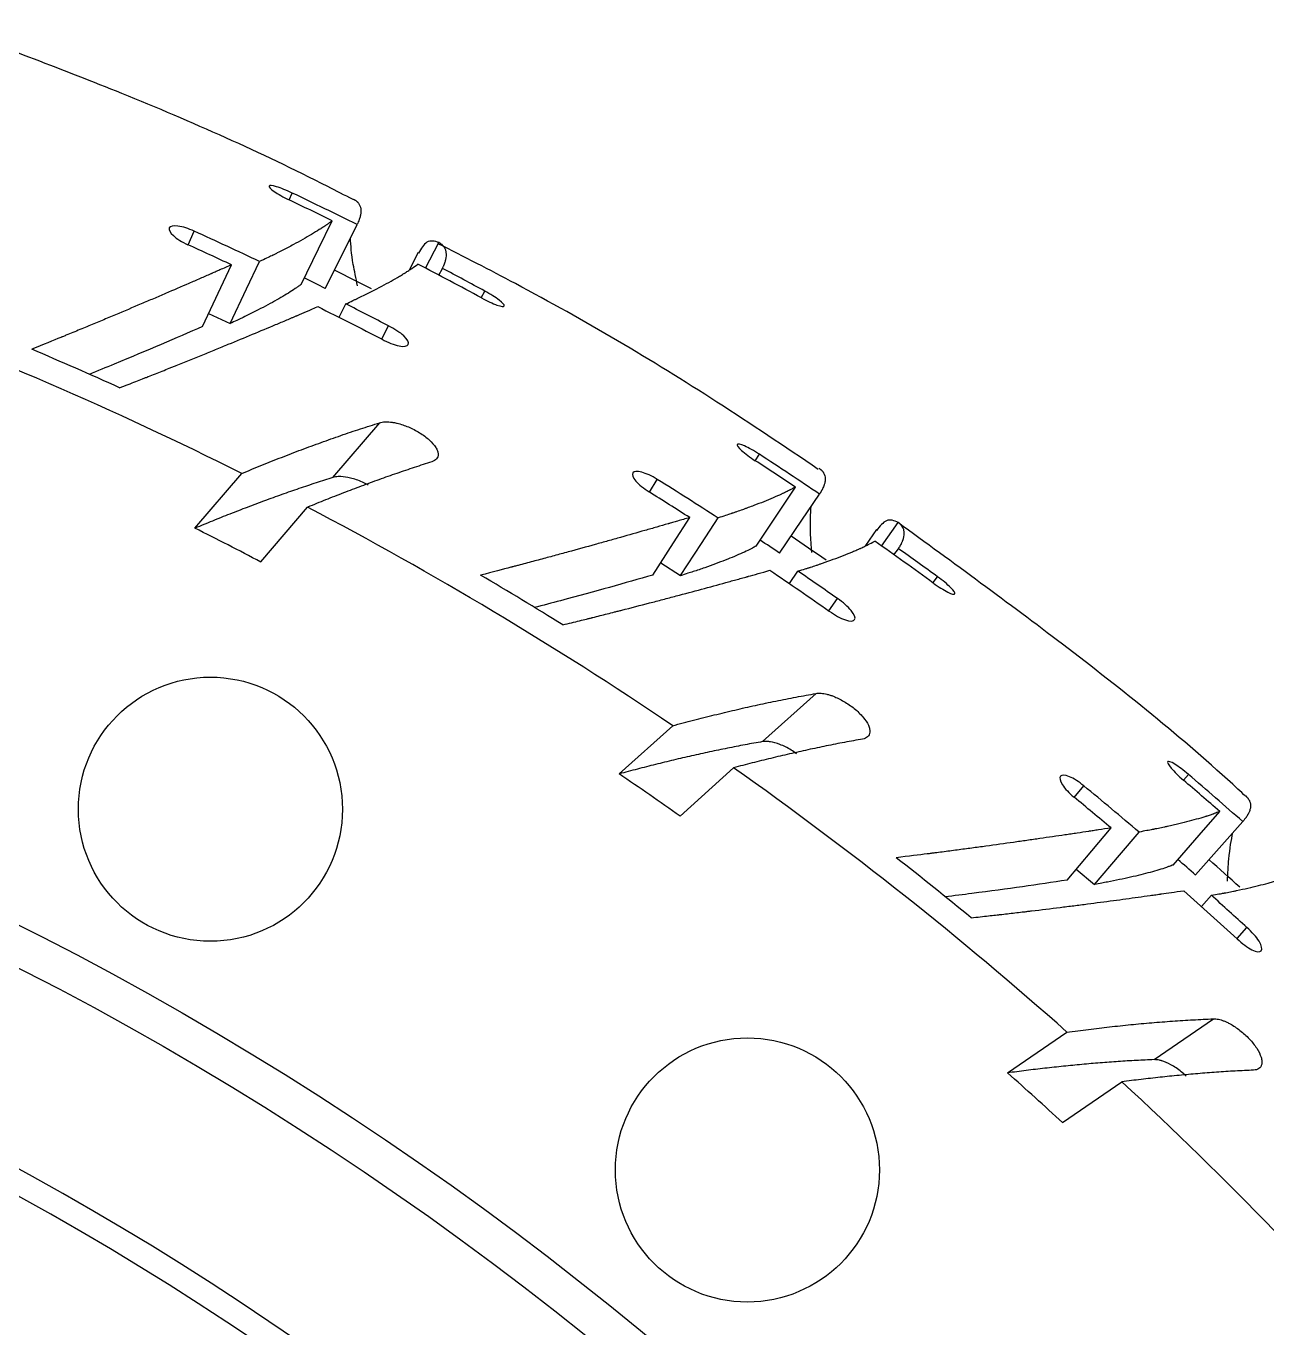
# Model space of a CAD drawing. Header units: millimetres. Extents: x 0 to 594, y 0 to 420.
# Drawn here: x 475.09 to 500.94, y 263.3 to 290.41 of the extents above; entities that cross this region are included whole.
import ezdxf

# ---------------------------------------------------------------- set-up
doc = ezdxf.new("R2010")
doc.units = ezdxf.units.MM

msp = doc.modelspace()

# ---------------------------------------------------------------- linework, layer by layer
at = {"color": 8, "linetype": 'Continuous', "lineweight": 25}
for p, q in [((480.569, 286.787), (480.637, 286.93)), ((478.467, 285.852), (478.596, 286.135)), ((483.411, 285.366), (483.69, 285.899)), ((484.571, 284.75), (484.647, 284.888)), ((490.279, 281.357), (490.365, 281.49)), ((488.073, 280.704), (488.238, 280.968)), ((492.911, 279.577), (493.257, 280.069)), ((493.983, 278.818), (494.074, 278.942)), ((499.197, 274.706), (499.299, 274.826)), ((496.924, 274.346), (497.122, 274.587))]:
    msp.add_line(p, q, dxfattribs=at)
at = {"color": 7, "linetype": 'Continuous', "lineweight": 25}
for p, q in [((483.261, 285.693), (483.077, 285.339)), ((478.767, 284.149), (479.37, 285.435)), ((483.69, 285.218), (483.765, 285.36)), ((478.894, 284.42), (479.341, 284.211)), ((481.61, 284.343), (481.751, 284.621)), ((482.5, 283.893), (482.641, 284.164)), ((481.484, 281.007), (482.459, 282.148)), ((478.61, 279.951), (479.584, 281.092)), ((479.982, 279.248), (480.956, 280.388)), ((492.805, 279.921), (492.577, 279.594)), ((493.168, 279.394), (493.261, 279.525)), ((488.309, 279.228), (488.725, 278.964)), ((490.992, 278.797), (491.168, 279.055)), ((491.812, 278.232), (491.991, 278.486)), ((490.432, 275.507), (491.547, 276.511)), ((487.444, 274.835), (488.559, 275.839)), ((488.712, 273.959), (489.827, 274.962)), ((496.966, 272.853), (497.344, 272.536)), ((499.57, 272.075), (499.778, 272.308)), ((500.313, 271.411), (500.519, 271.636)), ((498.585, 268.886), (499.821, 269.736)), ((495.535, 268.61), (496.771, 269.46)), ((496.678, 267.575), (497.914, 268.425))]:
    msp.add_line(p, q, dxfattribs=at)
at = {"color": 7, "linetype": 'Continuous', "lineweight": 25, "flags": 128}
for points in [[(480.818, 285.025), (481.182, 285.768), (481.469, 286.352)], [(481.324, 284.945), (481.694, 285.688), (481.985, 286.273)], [(479.341, 284.211), (479.685, 284.935), (479.956, 285.503)], [(490.295, 279.577), (490.754, 280.266), (491.114, 280.808)], [(490.787, 279.432), (491.251, 280.121), (491.616, 280.662)], [(488.148, 278.977), (488.577, 279.647), (488.913, 280.173)], [(488.725, 278.964), (489.161, 279.636), (489.503, 280.164)], [(498.981, 272.939), (499.526, 273.563), (499.954, 274.053)], [(499.449, 272.731), (499.999, 273.353), (500.432, 273.843)], [(496.773, 272.624), (497.286, 273.232), (497.689, 273.71)], [(497.344, 272.536), (497.864, 273.145), (498.272, 273.624)]]:
    msp.add_lwpolyline(points, dxfattribs=at)
at = {"color": 7, "linetype": 'Continuous', "lineweight": 25}
for centre, radius in [((444, 210), 69), ((444, 210), 68.2), ((478.931, 274.1), 2.75), ((490.115, 266.59), 2.75)]:
    msp.add_circle(centre, radius, dxfattribs=at)
for centre, radius, start, end in [((444, 210), 85.208, 63.52588, 64.53454), ((444, 210), 85.05, 63.86091, 64.5346), ((444, 210), 83.627, 64.53519, 65.56289), ((444, 210), 83.315, 64.87917, 65.56687), ((444, 210), 85.05, 61.503, 62.51354), ((444, 210), 84.15, 62.93694, 63.52633), ((444, 210), 85.208, 61.50855, 62.181), ((444, 210), 83.724, 63.52588, 63.86092), ((444, 210), 79.5, 63.41045, 69.79934), ((444, 210), 83.627, 62.47978, 63.16492), ((444, 210), 80.015, 65.61088, 67.04301), ((444, 210), 85.208, 56.02588, 57.03454), ((444, 210), 85.05, 56.36091, 57.0346), ((444, 210), 83.627, 57.03519, 58.06289), ((444, 210), 83.315, 57.37917, 58.06687), ((444, 210), 79.5, 55.91045, 62.29934), ((443.026, 208.859), 79.5, 62.29934, 63.41045), ((444, 210), 84.15, 55.42491, 56.02545), ((444, 210), 83.724, 56.02588, 56.36092), ((444, 210), 85.05, 54.003, 55.01354), ((444, 210), 85.208, 54.00855, 54.681), ((444, 210), 80.015, 58.11088, 59.54301), ((444, 210), 83.627, 54.97978, 55.66492), ((444, 210), 79.5, 48.41045, 54.79934), ((442.885, 208.996), 79.5, 54.79934, 55.91045), ((444, 210), 85.05, 48.86091, 49.5346), ((444, 210), 85.208, 48.52588, 49.53454), ((444, 210), 83.315, 49.87917, 50.56687), ((444, 210), 83.627, 49.53519, 50.56289), ((444, 210), 80.015, 50.61088, 52.04301), ((444, 210), 83.724, 48.52588, 48.86092), ((444, 210), 84.15, 47.94147, 48.52595), ((444, 210), 64.515, 33.38911, 74.61089), ((444, 210), 83.627, 47.47978, 48.16492), ((444, 210), 64.015, 33.38911, 74.61089), ((442.764, 209.15), 79.5, 47.29934, 48.41045), ((444, 210), 79.5, 40.91045, 47.29934)]:
    msp.add_arc(centre, radius, start, end, dxfattribs=at)
for points, knots in [([(481.901, 286.793), (481.726, 286.884), (480.159, 287.699), (477.346, 288.94), (474.655, 289.949), (473.434, 290.407)], [0, 0, 0, 0, 0.064038, 0.575272, 1, 1, 1, 1]), ([(480.637, 286.93), (480.516, 286.987), (480.399, 287.034), (480.217, 287.089), (480.161, 287.094), (480.143, 287.056), (480.182, 287.015), (480.338, 286.907), (480.449, 286.844), (480.569, 286.787)], [0, 0, 0, 0, 0.25, 0.25, 0.5, 0.5, 0.75, 0.75, 1, 1, 1, 1]), ([(481.907, 286.805), (481.921, 286.798), (481.933, 286.791), (481.949, 286.781), (481.955, 286.776), (481.962, 286.772), (481.965, 286.769), (481.966, 286.768), (481.967, 286.768), (481.967, 286.768), (481.976, 286.76), (481.988, 286.75), (482.002, 286.736), (482.007, 286.73), (482.01, 286.725), (482.012, 286.723), (482.04, 286.687), (482.056, 286.648), (482.066, 286.582), (482.067, 286.546), (482.062, 286.502), (482.058, 286.478), (482.056, 286.468), (482.055, 286.461), (482.054, 286.458), (482.05, 286.44), (482.044, 286.418), (482.036, 286.393), (482.031, 286.38), (482.029, 286.374), (482.028, 286.371), (482.027, 286.369), (482.027, 286.368), (482.019, 286.347), (482.006, 286.317), (481.985, 286.273)], [0, 0, 0, 0, 0.0625, 0.0625, 0.09375, 0.109375, 0.117187, 0.121094, 0.121094, 0.125, 0.125, 0.1875, 0.21875, 0.234375, 0.234375, 0.25, 0.25, 0.5, 0.5, 0.625, 0.6875, 0.71875, 0.734375, 0.734375, 0.75, 0.75, 0.8125, 0.84375, 0.859375, 0.867187, 0.871094, 0.871094, 0.875, 0.875, 1, 1, 1, 1]), ([(478.596, 286.135), (478.475, 286.19), (478.353, 286.228), (478.158, 286.254), (478.093, 286.24), (478.056, 286.166), (478.087, 286.108), (478.232, 285.977), (478.341, 285.909), (478.462, 285.854)], [0, 0, 0, 0, 0.25, 0.25, 0.5, 0.5, 0.75, 0.75, 1, 1, 1, 1]), ([(481.469, 286.352), (481.443, 286.333), (481.419, 286.316), (481.388, 286.293), (481.373, 286.283), (481.358, 286.272), (481.351, 286.267), (481.348, 286.265), (481.346, 286.264), (481.345, 286.263), (481.323, 286.248), (481.289, 286.225), (481.246, 286.197), (481.226, 286.185), (481.213, 286.176), (481.206, 286.172), (481.097, 286.103), (480.983, 286.035), (480.794, 285.928), (480.694, 285.874), (480.571, 285.808), (480.507, 285.775), (480.479, 285.761), (480.46, 285.751), (480.451, 285.746), (480.402, 285.721), (480.343, 285.691), (480.275, 285.657), (480.241, 285.64), (480.224, 285.632), (480.217, 285.629), (480.212, 285.626), (480.209, 285.625), (480.15, 285.596), (480.067, 285.557), (479.956, 285.503)], [0, 0, 0, 0, 0.0625, 0.0625, 0.09375, 0.109375, 0.117188, 0.121094, 0.121094, 0.125, 0.125, 0.1875, 0.21875, 0.234375, 0.234375, 0.25, 0.25, 0.5, 0.5, 0.625, 0.6875, 0.71875, 0.734375, 0.734375, 0.75, 0.75, 0.8125, 0.84375, 0.859375, 0.867187, 0.871094, 0.871094, 0.875, 0.875, 1, 1, 1, 1]), ([(481.996, 285), (481.963, 285.156), (481.873, 285.577), (481.857, 285.834), (481.847, 285.995)], [0, 0, 0, 0, 0.369741, 1, 1, 1, 1]), ([(483.69, 285.899), (483.603, 285.925), (483.441, 285.973), (483.319, 285.77), (483.263, 285.677)], [0, 0, 0, 0, 0.538811, 1, 1, 1, 1]), ([(491.592, 281.177), (490.892, 281.648), (488.845, 283.025), (486.197, 284.589), (484.214, 285.601), (483.677, 285.875)], [0, 0, 0, 0, 0.274947, 0.803506, 1, 1, 1, 1]), ([(483.765, 285.36), (483.775, 285.382), (483.784, 285.401), (483.794, 285.424), (483.798, 285.435), (483.803, 285.446), (483.805, 285.451), (483.805, 285.453), (483.806, 285.454), (483.806, 285.454), (483.812, 285.469), (483.819, 285.491), (483.827, 285.517), (483.83, 285.528), (483.831, 285.535), (483.832, 285.539), (483.846, 285.598), (483.85, 285.648), (483.84, 285.715), (483.832, 285.747), (483.816, 285.781), (483.806, 285.797), (483.802, 285.803), (483.799, 285.808), (483.797, 285.81), (483.789, 285.821), (483.778, 285.834), (483.764, 285.847), (483.757, 285.853), (483.754, 285.857), (483.752, 285.858), (483.751, 285.859), (483.75, 285.859), (483.738, 285.869), (483.718, 285.884), (483.69, 285.899)], [0, 0, 0, 0, 0.0625, 0.0625, 0.09375, 0.109375, 0.117187, 0.121094, 0.121094, 0.125, 0.125, 0.1875, 0.21875, 0.234375, 0.234375, 0.25, 0.25, 0.5, 0.5, 0.625, 0.6875, 0.71875, 0.734375, 0.734375, 0.75, 0.75, 0.8125, 0.84375, 0.859375, 0.867188, 0.871094, 0.871094, 0.875, 0.875, 1, 1, 1, 1]), ([(481.751, 284.621), (481.806, 284.647), (481.855, 284.67), (481.917, 284.699), (481.946, 284.713), (481.975, 284.726), (481.988, 284.733), (481.994, 284.735), (481.998, 284.737), (481.999, 284.738), (482.039, 284.757), (482.097, 284.785), (482.165, 284.819), (482.194, 284.833), (482.214, 284.843), (482.224, 284.848), (482.383, 284.928), (482.521, 285.001), (482.709, 285.104), (482.798, 285.155), (482.895, 285.213), (482.942, 285.241), (482.961, 285.253), (482.974, 285.261), (482.98, 285.265), (483.013, 285.286), (483.051, 285.31), (483.092, 285.336), (483.111, 285.349), (483.12, 285.356), (483.124, 285.358), (483.127, 285.36), (483.129, 285.361), (483.16, 285.383), (483.202, 285.413), (483.254, 285.45)], [0, 0, 0, 0, 0.0625, 0.0625, 0.09375, 0.109375, 0.117188, 0.121094, 0.121094, 0.125, 0.125, 0.1875, 0.21875, 0.234375, 0.234375, 0.25, 0.25, 0.5, 0.5, 0.625, 0.6875, 0.71875, 0.734375, 0.734375, 0.75, 0.75, 0.8125, 0.84375, 0.859375, 0.867187, 0.871094, 0.871094, 0.875, 0.875, 1, 1, 1, 1]), ([(479.37, 285.435), (479.282, 285.397), (479.202, 285.362), (479.094, 285.314), (479.043, 285.292), (478.989, 285.268), (478.964, 285.257), (478.951, 285.251), (478.946, 285.249), (478.943, 285.247), (478.941, 285.247), (478.867, 285.214), (478.755, 285.166), (478.639, 285.115), (478.561, 285.081), (478.521, 285.064), (478.324, 284.978), (478.081, 284.874), (477.83, 284.766), (477.661, 284.694), (477.576, 284.658), (477.313, 284.546), (477.045, 284.433), (476.723, 284.298), (476.583, 284.24), (476.49, 284.201), (476.444, 284.182), (476.299, 284.122), (476.154, 284.062), (475.984, 283.992), (475.899, 283.957), (475.856, 283.94), (475.838, 283.932), (475.826, 283.928), (475.819, 283.925), (475.656, 283.858), (475.455, 283.778), (475.209, 283.677)], [0, 0, 0, 0, 0.0625, 0.0625, 0.09375, 0.109375, 0.117188, 0.121094, 0.123047, 0.123047, 0.125, 0.125, 0.1875, 0.21875, 0.21875, 0.25, 0.25, 0.375, 0.4375, 0.4375, 0.5, 0.5, 0.625, 0.6875, 0.71875, 0.71875, 0.75, 0.75, 0.8125, 0.84375, 0.859375, 0.867187, 0.871094, 0.871094, 0.875, 0.875, 1, 1, 1, 1]), ([(480.818, 285.025), (480.795, 285.009), (480.756, 284.981), (480.672, 284.922), (480.511, 284.819), (480.233, 284.656), (479.894, 284.479), (479.634, 284.349), (479.472, 284.273), (479.389, 284.234), (479.341, 284.211)], [0, 0, 0, 0, 0.072316, 0.124787, 0.249627, 0.499467, 0.749581, 0.874752, 0.92813, 1, 1, 1, 1]), ([(484.579, 284.746), (484.696, 284.682), (484.811, 284.629), (484.989, 284.567), (485.044, 284.561), (485.061, 284.599), (485.023, 284.642), (484.871, 284.758), (484.763, 284.825), (484.647, 284.888)], [0, 0, 0, 0, 0.25, 0.25, 0.5, 0.5, 0.75, 0.75, 1, 1, 1, 1]), ([(477.041, 282.874), (477.164, 282.923), (477.275, 282.966), (477.426, 283.025), (477.496, 283.053), (477.571, 283.082), (477.607, 283.096), (477.622, 283.102), (477.632, 283.106), (477.635, 283.107), (477.737, 283.147), (477.881, 283.204), (478.05, 283.272), (478.122, 283.301), (478.171, 283.32), (478.196, 283.33), (478.407, 283.414), (478.683, 283.526), (478.952, 283.635), (479.129, 283.708), (479.218, 283.744), (479.476, 283.851), (479.644, 283.92), (479.973, 284.057), (480.132, 284.124), (480.368, 284.223), (480.484, 284.272), (480.615, 284.328), (480.679, 284.355), (480.711, 284.369), (480.725, 284.374), (480.734, 284.378), (480.74, 284.381), (480.855, 284.429), (480.998, 284.492), (481.17, 284.564)], [0, 0, 0, 0, 0.0625, 0.0625, 0.09375, 0.109375, 0.117187, 0.121094, 0.121094, 0.125, 0.125, 0.1875, 0.21875, 0.234375, 0.234375, 0.25, 0.25, 0.375, 0.4375, 0.4375, 0.5, 0.5, 0.625, 0.625, 0.75, 0.75, 0.8125, 0.84375, 0.859375, 0.867188, 0.871094, 0.871094, 0.875, 0.875, 1, 1, 1, 1]), ([(478.767, 284.149), (478.205, 283.905), (477.511, 283.604), (476.58, 283.225), (476.404, 283.154)], [0, 0, 0, 0, 0.810117, 1, 1, 1, 1]), ([(482.507, 283.884), (482.629, 283.816), (482.758, 283.766), (482.966, 283.725), (483.035, 283.737), (483.071, 283.816), (483.037, 283.88), (482.881, 284.027), (482.765, 284.103), (482.641, 284.164)], [0, 0, 0, 0, 0.25, 0.25, 0.5, 0.5, 0.75, 0.75, 1, 1, 1, 1]), ([(479.584, 281.092), (479.723, 281.149), (480.001, 281.264), (480.415, 281.428), (480.828, 281.587), (481.239, 281.738), (481.648, 281.883), (482.056, 282.021), (482.324, 282.105), (482.459, 282.148)], [0, 0, 0, 0, 0.139734, 0.280515, 0.422338, 0.5652, 0.709098, 0.854031, 1, 1, 1, 1]), ([(482.459, 282.148), (482.474, 282.152), (482.505, 282.161), (482.559, 282.167), (482.618, 282.167), (482.681, 282.163), (482.75, 282.153), (482.834, 282.135), (482.936, 282.105), (483.093, 282.046), (483.293, 281.944), (483.501, 281.79), (483.615, 281.657), (483.663, 281.56), (483.677, 281.495), (483.671, 281.438), (483.651, 281.408), (483.641, 281.393)], [0, 0, 0, 0, 0.042916, 0.084769, 0.125982, 0.166997, 0.208263, 0.250222, 0.312971, 0.375442, 0.499538, 0.624102, 0.749015, 0.810995, 0.874566, 0.936997, 1, 1, 1, 1]), ([(490.365, 281.49), (490.253, 281.562), (490.142, 281.624), (489.969, 281.702), (489.914, 281.714), (489.891, 281.679), (489.925, 281.633), (490.065, 281.506), (490.168, 281.429), (490.279, 281.357)], [0, 0, 0, 0, 0.25, 0.25, 0.5, 0.5, 0.75, 0.75, 1, 1, 1, 1]), ([(483.543, 281.333), (483.421, 281.295), (483.179, 281.217), (482.812, 281.093), (482.443, 280.963), (482.073, 280.827), (481.702, 280.686), (481.33, 280.541), (481.08, 280.439), (480.956, 280.388)], [0, 0, 0, 0, 0.1458703, 0.2907384, 0.4346038, 0.5774651, 0.7193202, 0.8601663, 1, 1, 1, 1]), ([(488.238, 280.968), (488.125, 281.039), (488.009, 281.092), (487.819, 281.143), (487.752, 281.138), (487.706, 281.069), (487.729, 281.008), (487.856, 280.859), (487.956, 280.777), (488.068, 280.707)], [0, 0, 0, 0, 0.25, 0.25, 0.5, 0.5, 0.75, 0.75, 1, 1, 1, 1]), ([(491.607, 281.2), (491.621, 281.191), (491.632, 281.182), (491.646, 281.171), (491.652, 281.165), (491.658, 281.16), (491.66, 281.157), (491.662, 281.156), (491.662, 281.155), (491.662, 281.155), (491.671, 281.147), (491.681, 281.135), (491.692, 281.119), (491.697, 281.112), (491.7, 281.108), (491.701, 281.105), (491.724, 281.066), (491.735, 281.025), (491.736, 280.958), (491.733, 280.923), (491.722, 280.879), (491.715, 280.856), (491.712, 280.847), (491.709, 280.84), (491.708, 280.837), (491.702, 280.819), (491.693, 280.799), (491.681, 280.775), (491.675, 280.763), (491.672, 280.757), (491.671, 280.754), (491.67, 280.752), (491.67, 280.751), (491.659, 280.731), (491.642, 280.703), (491.616, 280.662)], [0, 0, 0, 0, 0.0625, 0.0625, 0.09375, 0.109375, 0.117187, 0.121094, 0.121094, 0.125, 0.125, 0.1875, 0.21875, 0.234375, 0.234375, 0.25, 0.25, 0.5, 0.5, 0.625, 0.6875, 0.71875, 0.734375, 0.734375, 0.75, 0.75, 0.8125, 0.84375, 0.859375, 0.867188, 0.871094, 0.871094, 0.875, 0.875, 1, 1, 1, 1]), ([(481.484, 281.007), (481.367, 280.97), (481.132, 280.896), (480.776, 280.777), (480.418, 280.652), (480.059, 280.522), (479.698, 280.387), (479.337, 280.247), (478.974, 280.102), (478.731, 280.001), (478.61, 279.951)], [0, 0, 0, 0, 0.127806, 0.254811, 0.381017, 0.506422, 0.631025, 0.754824, 0.877816, 1, 1, 1, 1]), ([(482.216, 280.849), (482.177, 280.87), (482.055, 280.937), (481.849, 281.002), (481.705, 281.024), (481.638, 281.025), (481.621, 281.026), (481.563, 281.025), (481.519, 281.015), (481.484, 281.007)], [0, 0, 0, 0, 0.1416805, 0.4391819, 0.7183925, 0.7263614, 0.7421257, 0.7970311, 1, 1, 1, 1]), ([(491.114, 280.808), (491.086, 280.793), (491.06, 280.779), (491.026, 280.761), (491.01, 280.752), (490.994, 280.743), (490.986, 280.739), (490.983, 280.738), (490.981, 280.737), (490.98, 280.736), (490.956, 280.724), (490.919, 280.706), (490.873, 280.684), (490.852, 280.674), (490.838, 280.667), (490.831, 280.664), (490.713, 280.61), (490.591, 280.557), (490.39, 280.476), (490.284, 280.435), (490.153, 280.386), (490.085, 280.362), (490.056, 280.351), (490.036, 280.344), (490.026, 280.341), (489.974, 280.322), (489.912, 280.3), (489.84, 280.275), (489.804, 280.263), (489.786, 280.257), (489.779, 280.254), (489.774, 280.253), (489.771, 280.252), (489.708, 280.231), (489.62, 280.202), (489.503, 280.164)], [0, 0, 0, 0, 0.0625, 0.0625, 0.09375, 0.109375, 0.117188, 0.121094, 0.121094, 0.125, 0.125, 0.1875, 0.21875, 0.234375, 0.234375, 0.25, 0.25, 0.5, 0.5, 0.625, 0.6875, 0.71875, 0.734375, 0.734375, 0.75, 0.75, 0.8125, 0.84375, 0.859375, 0.867188, 0.871094, 0.871094, 0.875, 0.875, 1, 1, 1, 1]), ([(491.457, 279.445), (491.446, 279.587), (491.414, 279.999), (491.431, 280.245), (491.443, 280.405)], [0, 0, 0, 0, 0.345277, 1, 1, 1, 1]), ([(488.913, 280.173), (488.821, 280.147), (488.738, 280.122), (488.625, 280.089), (488.571, 280.074), (488.515, 280.057), (488.488, 280.049), (488.475, 280.045), (488.469, 280.044), (488.465, 280.043), (488.464, 280.042), (488.386, 280.02), (488.269, 279.986), (488.147, 279.951), (488.065, 279.928), (488.023, 279.916), (487.817, 279.857), (487.563, 279.785), (487.3, 279.711), (487.122, 279.661), (487.033, 279.636), (486.758, 279.56), (486.477, 279.483), (486.141, 279.391), (485.995, 279.352), (485.897, 279.325), (485.849, 279.313), (485.697, 279.272), (485.546, 279.232), (485.368, 279.184), (485.279, 279.161), (485.235, 279.149), (485.216, 279.144), (485.203, 279.141), (485.195, 279.139), (485.026, 279.094), (484.816, 279.041), (484.559, 278.973)], [0, 0, 0, 0, 0.0625, 0.0625, 0.09375, 0.109375, 0.117188, 0.121094, 0.123047, 0.123047, 0.125, 0.125, 0.1875, 0.21875, 0.21875, 0.25, 0.25, 0.375, 0.4375, 0.4375, 0.5, 0.5, 0.625, 0.6875, 0.71875, 0.71875, 0.75, 0.75, 0.8125, 0.84375, 0.859375, 0.867187, 0.871094, 0.871094, 0.875, 0.875, 1, 1, 1, 1]), ([(493.257, 280.069), (493.174, 280.106), (493.02, 280.175), (492.873, 279.99), (492.805, 279.904)], [0, 0, 0, 0, 0.538812, 1, 1, 1, 1]), ([(500.489, 274.372), (500.437, 274.421), (499.227, 275.545), (496.824, 277.465), (494.402, 279.231), (493.255, 280.067)], [0, 0, 0, 0, 0.023426, 0.537778, 1, 1, 1, 1]), ([(493.261, 279.525), (493.274, 279.546), (493.285, 279.563), (493.298, 279.585), (493.304, 279.595), (493.31, 279.605), (493.312, 279.61), (493.313, 279.611), (493.314, 279.613), (493.314, 279.613), (493.322, 279.627), (493.332, 279.648), (493.343, 279.672), (493.347, 279.683), (493.35, 279.69), (493.351, 279.693), (493.373, 279.75), (493.383, 279.8), (493.382, 279.868), (493.378, 279.9), (493.367, 279.936), (493.359, 279.953), (493.356, 279.96), (493.353, 279.965), (493.352, 279.967), (493.345, 279.979), (493.336, 279.993), (493.324, 280.008), (493.318, 280.015), (493.315, 280.019), (493.313, 280.02), (493.312, 280.021), (493.312, 280.022), (493.301, 280.034), (493.283, 280.05), (493.257, 280.069)], [0, 0, 0, 0, 0.0625, 0.0625, 0.09375, 0.109375, 0.117187, 0.121094, 0.121094, 0.125, 0.125, 0.1875, 0.21875, 0.234375, 0.234375, 0.25, 0.25, 0.5, 0.5, 0.625, 0.6875, 0.71875, 0.734375, 0.734375, 0.75, 0.75, 0.8125, 0.84375, 0.859375, 0.867187, 0.871094, 0.871094, 0.875, 0.875, 1, 1, 1, 1]), ([(490.295, 279.577), (490.271, 279.564), (490.228, 279.542), (490.138, 279.494), (489.965, 279.414), (489.668, 279.288), (489.308, 279.156), (489.034, 279.062), (488.863, 279.008), (488.776, 278.98), (488.725, 278.963)], [0, 0, 0, 0, 0.072316, 0.124787, 0.249627, 0.499467, 0.749581, 0.874752, 0.92813, 1, 1, 1, 1]), ([(491.168, 279.055), (491.226, 279.074), (491.277, 279.09), (491.343, 279.111), (491.373, 279.121), (491.404, 279.13), (491.418, 279.135), (491.424, 279.137), (491.428, 279.138), (491.429, 279.138), (491.472, 279.152), (491.533, 279.173), (491.605, 279.197), (491.635, 279.208), (491.656, 279.215), (491.667, 279.219), (491.835, 279.277), (491.981, 279.331), (492.181, 279.409), (492.276, 279.448), (492.379, 279.493), (492.429, 279.515), (492.45, 279.524), (492.464, 279.53), (492.471, 279.533), (492.506, 279.549), (492.547, 279.568), (492.591, 279.589), (492.611, 279.6), (492.622, 279.605), (492.626, 279.607), (492.629, 279.608), (492.631, 279.609), (492.664, 279.626), (492.71, 279.651), (492.766, 279.681)], [0, 0, 0, 0, 0.0625, 0.0625, 0.09375, 0.109375, 0.117188, 0.121094, 0.121094, 0.125, 0.125, 0.1875, 0.21875, 0.234375, 0.234375, 0.25, 0.25, 0.5, 0.5, 0.625, 0.6875, 0.71875, 0.734375, 0.734375, 0.75, 0.75, 0.8125, 0.84375, 0.859375, 0.867188, 0.871094, 0.871094, 0.875, 0.875, 1, 1, 1, 1]), ([(488.148, 278.977), (487.559, 278.808), (486.832, 278.6), (485.859, 278.346), (485.675, 278.298)], [0, 0, 0, 0, 0.810117, 1, 1, 1, 1]), ([(486.27, 277.938), (486.398, 277.97), (486.515, 277.999), (486.671, 278.037), (486.745, 278.055), (486.823, 278.075), (486.86, 278.084), (486.876, 278.088), (486.886, 278.09), (486.89, 278.091), (486.996, 278.118), (487.146, 278.156), (487.322, 278.2), (487.398, 278.22), (487.449, 278.232), (487.475, 278.239), (487.695, 278.295), (487.983, 278.37), (488.264, 278.443), (488.449, 278.492), (488.542, 278.517), (488.812, 278.588), (488.988, 278.635), (489.331, 278.728), (489.498, 278.774), (489.745, 278.841), (489.866, 278.875), (490.003, 278.912), (490.071, 278.931), (490.104, 278.94), (490.119, 278.944), (490.128, 278.947), (490.134, 278.949), (490.255, 278.982), (490.405, 279.026), (490.585, 279.075)], [0, 0, 0, 0, 0.0625, 0.0625, 0.09375, 0.109375, 0.117187, 0.121094, 0.121094, 0.125, 0.125, 0.1875, 0.21875, 0.234375, 0.234375, 0.25, 0.25, 0.375, 0.4375, 0.4375, 0.5, 0.5, 0.625, 0.625, 0.75, 0.75, 0.8125, 0.84375, 0.859375, 0.867188, 0.871094, 0.871094, 0.875, 0.875, 1, 1, 1, 1]), ([(493.988, 278.81), (494.095, 278.731), (494.203, 278.664), (494.372, 278.579), (494.425, 278.566), (494.447, 278.602), (494.415, 278.649), (494.279, 278.783), (494.181, 278.865), (494.074, 278.942)], [0, 0, 0, 0, 0.25, 0.25, 0.5, 0.5, 0.75, 0.75, 1, 1, 1, 1]), ([(491.821, 278.226), (491.934, 278.143), (492.055, 278.076), (492.255, 278.009), (492.326, 278.011), (492.372, 278.085), (492.346, 278.153), (492.21, 278.319), (492.106, 278.409), (491.991, 278.486)], [0, 0, 0, 0, 0.25, 0.25, 0.5, 0.5, 0.75, 0.75, 1, 1, 1, 1]), ([(488.559, 275.839), (488.704, 275.878), (488.995, 275.955), (489.427, 276.064), (489.857, 276.167), (490.284, 276.264), (490.709, 276.354), (491.131, 276.437), (491.408, 276.486), (491.547, 276.511)], [0, 0, 0, 0, 0.139756, 0.280551, 0.422381, 0.565243, 0.709134, 0.854053, 1, 1, 1, 1]), ([(491.547, 276.511), (491.563, 276.513), (491.595, 276.517), (491.649, 276.516), (491.707, 276.509), (491.77, 276.496), (491.836, 276.477), (491.917, 276.449), (492.015, 276.406), (492.163, 276.326), (492.348, 276.2), (492.533, 276.02), (492.629, 275.873), (492.664, 275.771), (492.669, 275.705), (492.656, 275.648), (492.632, 275.622), (492.62, 275.608)], [0, 0, 0, 0, 0.042919, 0.084773, 0.125986, 0.167001, 0.208266, 0.250222, 0.312971, 0.375442, 0.499538, 0.624102, 0.749015, 0.810996, 0.874566, 0.936997, 1, 1, 1, 1]), ([(490.432, 275.507), (490.31, 275.486), (490.068, 275.443), (489.699, 275.371), (489.328, 275.294), (488.955, 275.212), (488.58, 275.125), (488.203, 275.033), (487.825, 274.937), (487.571, 274.869), (487.444, 274.835)], [0, 0, 0, 0, 0.127806, 0.254811, 0.381017, 0.506422, 0.631025, 0.754824, 0.877816, 1, 1, 1, 1]), ([(492.515, 275.562), (492.39, 275.539), (492.14, 275.494), (491.759, 275.419), (491.377, 275.338), (490.992, 275.252), (490.606, 275.161), (490.218, 275.065), (489.957, 274.996), (489.827, 274.962)], [0, 0, 0, 0, 0.145859, 0.29072, 0.434582, 0.577443, 0.719302, 0.860155, 1, 1, 1, 1]), ([(491.137, 275.254), (491.1, 275.281), (490.988, 275.363), (490.793, 275.454), (490.653, 275.495), (490.587, 275.505), (490.57, 275.507), (490.513, 275.514), (490.468, 275.51), (490.432, 275.507)], [0, 0, 0, 0, 0.1416824, 0.4391827, 0.7183923, 0.726362, 0.7421259, 0.7970309, 1, 1, 1, 1]), ([(499.299, 274.826), (499.198, 274.913), (499.096, 274.989), (498.935, 275.088), (498.882, 275.108), (498.855, 275.076), (498.882, 275.026), (499.005, 274.881), (499.096, 274.792), (499.197, 274.706)], [0, 0, 0, 0, 0.25, 0.25, 0.5, 0.5, 0.75, 0.75, 1, 1, 1, 1]), ([(497.122, 274.587), (497.02, 274.671), (496.912, 274.74), (496.73, 274.815), (496.663, 274.818), (496.609, 274.756), (496.623, 274.692), (496.73, 274.528), (496.818, 274.434), (496.92, 274.35)], [0, 0, 0, 0, 0.25, 0.25, 0.5, 0.5, 0.75, 0.75, 1, 1, 1, 1]), ([(500.494, 274.377), (500.506, 274.366), (500.516, 274.356), (500.528, 274.343), (500.533, 274.337), (500.538, 274.33), (500.541, 274.327), (500.542, 274.326), (500.542, 274.325), (500.542, 274.325), (500.549, 274.316), (500.558, 274.302), (500.567, 274.286), (500.571, 274.278), (500.573, 274.273), (500.574, 274.271), (500.592, 274.229), (500.598, 274.187), (500.59, 274.12), (500.582, 274.086), (500.565, 274.044), (500.556, 274.022), (500.551, 274.013), (500.548, 274.007), (500.546, 274.004), (500.537, 273.987), (500.526, 273.968), (500.511, 273.945), (500.504, 273.934), (500.5, 273.929), (500.498, 273.926), (500.497, 273.925), (500.497, 273.924), (500.483, 273.906), (500.463, 273.88), (500.432, 273.843)], [0, 0, 0, 0, 0.0625, 0.0625, 0.09375, 0.109375, 0.117188, 0.121094, 0.121094, 0.125, 0.125, 0.1875, 0.21875, 0.234375, 0.234375, 0.25, 0.25, 0.5, 0.5, 0.625, 0.6875, 0.71875, 0.734375, 0.734375, 0.75, 0.75, 0.8125, 0.84375, 0.859375, 0.867188, 0.871094, 0.871094, 0.875, 0.875, 1, 1, 1, 1]), ([(499.954, 274.053), (499.923, 274.041), (499.896, 274.031), (499.86, 274.017), (499.843, 274.011), (499.826, 274.004), (499.817, 274.001), (499.814, 274), (499.812, 273.999), (499.811, 273.999), (499.785, 273.99), (499.747, 273.977), (499.698, 273.961), (499.676, 273.954), (499.661, 273.949), (499.653, 273.947), (499.53, 273.908), (499.402, 273.872), (499.192, 273.818), (499.082, 273.791), (498.945, 273.76), (498.875, 273.744), (498.844, 273.738), (498.824, 273.733), (498.814, 273.731), (498.76, 273.719), (498.695, 273.706), (498.621, 273.691), (498.584, 273.683), (498.565, 273.679), (498.557, 273.678), (498.552, 273.677), (498.549, 273.676), (498.484, 273.664), (498.393, 273.647), (498.272, 273.624)], [0, 0, 0, 0, 0.0625, 0.0625, 0.09375, 0.109375, 0.117188, 0.121094, 0.121094, 0.125, 0.125, 0.1875, 0.21875, 0.234375, 0.234375, 0.25, 0.25, 0.5, 0.5, 0.625, 0.6875, 0.71875, 0.734375, 0.734375, 0.75, 0.75, 0.8125, 0.84375, 0.859375, 0.867188, 0.871094, 0.871094, 0.875, 0.875, 1, 1, 1, 1]), ([(497.689, 273.71), (497.594, 273.696), (497.508, 273.683), (497.391, 273.665), (497.336, 273.656), (497.278, 273.647), (497.25, 273.643), (497.237, 273.641), (497.231, 273.64), (497.227, 273.64), (497.226, 273.639), (497.145, 273.627), (497.025, 273.609), (496.9, 273.59), (496.816, 273.578), (496.772, 273.571), (496.56, 273.54), (496.299, 273.502), (496.028, 273.463), (495.846, 273.437), (495.754, 273.424), (495.472, 273.384), (495.183, 273.344), (494.838, 273.297), (494.688, 273.277), (494.587, 273.264), (494.538, 273.257), (494.382, 273.237), (494.227, 273.216), (494.045, 273.193), (493.953, 273.181), (493.908, 273.176), (493.888, 273.173), (493.875, 273.171), (493.867, 273.17), (493.694, 273.148), (493.478, 273.123), (493.215, 273.089)], [0, 0, 0, 0, 0.0625, 0.0625, 0.09375, 0.109375, 0.117188, 0.121094, 0.123047, 0.123047, 0.125, 0.125, 0.1875, 0.21875, 0.21875, 0.25, 0.25, 0.375, 0.4375, 0.4375, 0.5, 0.5, 0.625, 0.6875, 0.71875, 0.71875, 0.75, 0.75, 0.8125, 0.84375, 0.859375, 0.867188, 0.871094, 0.871094, 0.875, 0.875, 1, 1, 1, 1]), ([(500.112, 272.601), (500.121, 272.764), (500.144, 273.197), (500.195, 273.452), (500.227, 273.61)], [0, 0, 0, 0, 0.3744744, 1, 1, 1, 1]), ([(498.981, 272.939), (498.955, 272.93), (498.91, 272.913), (498.814, 272.878), (498.632, 272.82), (498.321, 272.734), (497.948, 272.651), (497.663, 272.593), (497.487, 272.562), (497.396, 272.545), (497.344, 272.536)], [0, 0, 0, 0, 0.072316, 0.124787, 0.249627, 0.499467, 0.749581, 0.874752, 0.92813, 1, 1, 1, 1]), ([(499.778, 272.308), (499.838, 272.319), (499.891, 272.328), (499.959, 272.34), (499.99, 272.346), (500.022, 272.352), (500.036, 272.354), (500.042, 272.355), (500.046, 272.356), (500.047, 272.356), (500.092, 272.365), (500.155, 272.377), (500.229, 272.392), (500.261, 272.398), (500.283, 272.402), (500.294, 272.405), (500.468, 272.441), (500.62, 272.475), (500.828, 272.527), (500.928, 272.553), (501.036, 272.583), (501.088, 272.599), (501.11, 272.605), (501.125, 272.61), (501.132, 272.612), (501.169, 272.623), (501.212, 272.636), (501.258, 272.652), (501.28, 272.659), (501.291, 272.663), (501.295, 272.664), (501.298, 272.665), (501.3, 272.666), (501.336, 272.679), (501.385, 272.697), (501.444, 272.719)], [0, 0, 0, 0, 0.0625, 0.0625, 0.09375, 0.109375, 0.117187, 0.121094, 0.121094, 0.125, 0.125, 0.1875, 0.21875, 0.234375, 0.234375, 0.25, 0.25, 0.5, 0.5, 0.625, 0.6875, 0.71875, 0.734375, 0.734375, 0.75, 0.75, 0.8125, 0.84375, 0.859375, 0.867187, 0.871094, 0.871094, 0.875, 0.875, 1, 1, 1, 1]), ([(496.773, 272.624), (496.167, 272.534), (495.419, 272.422), (494.422, 272.298), (494.233, 272.274)], [0, 0, 0, 0, 0.810117, 1, 1, 1, 1]), ([(494.776, 271.84), (494.908, 271.855), (495.027, 271.868), (495.187, 271.886), (495.262, 271.894), (495.342, 271.903), (495.38, 271.907), (495.396, 271.909), (495.407, 271.91), (495.411, 271.911), (495.519, 271.923), (495.673, 271.941), (495.854, 271.962), (495.931, 271.971), (495.983, 271.978), (496.01, 271.981), (496.235, 272.008), (496.531, 272.044), (496.819, 272.08), (497.009, 272.104), (497.104, 272.117), (497.381, 272.152), (497.561, 272.176), (497.914, 272.223), (498.086, 272.247), (498.339, 272.281), (498.463, 272.299), (498.604, 272.318), (498.674, 272.328), (498.708, 272.333), (498.723, 272.335), (498.733, 272.336), (498.739, 272.337), (498.863, 272.355), (499.017, 272.378), (499.202, 272.403)], [0, 0, 0, 0, 0.0625, 0.0625, 0.09375, 0.109375, 0.117187, 0.121094, 0.121094, 0.125, 0.125, 0.1875, 0.21875, 0.234375, 0.234375, 0.25, 0.25, 0.375, 0.4375, 0.4375, 0.5, 0.5, 0.625, 0.625, 0.75, 0.75, 0.8125, 0.84375, 0.859375, 0.867187, 0.871094, 0.871094, 0.875, 0.875, 1, 1, 1, 1]), ([(500.317, 271.4), (500.418, 271.303), (500.529, 271.221), (500.72, 271.128), (500.79, 271.121), (500.845, 271.188), (500.828, 271.259), (500.715, 271.441), (500.624, 271.545), (500.519, 271.636)], [0, 0, 0, 0, 0.25, 0.25, 0.5, 0.5, 0.75, 0.75, 1, 1, 1, 1]), ([(496.771, 269.46), (496.92, 269.479), (497.219, 269.518), (497.661, 269.57), (498.101, 269.616), (498.538, 269.656), (498.97, 269.689), (499.4, 269.717), (499.68, 269.729), (499.821, 269.736)], [0, 0, 0, 0, 0.139776, 0.280585, 0.422422, 0.565283, 0.709168, 0.854073, 1, 1, 1, 1]), ([(499.821, 269.736), (499.838, 269.736), (499.87, 269.736), (499.924, 269.728), (499.98, 269.713), (500.04, 269.692), (500.104, 269.665), (500.181, 269.626), (500.272, 269.571), (500.408, 269.473), (500.575, 269.323), (500.735, 269.12), (500.811, 268.962), (500.833, 268.857), (500.829, 268.79), (500.809, 268.736), (500.781, 268.712), (500.768, 268.7)], [0, 0, 0, 0, 0.042921, 0.084777, 0.125991, 0.167006, 0.208269, 0.250222, 0.312972, 0.375441, 0.499538, 0.624102, 0.749015, 0.810997, 0.874566, 0.936997, 1, 1, 1, 1]), ([(498.585, 268.886), (498.462, 268.881), (498.216, 268.87), (497.841, 268.847), (497.463, 268.819), (497.083, 268.787), (496.699, 268.749), (496.314, 268.707), (495.926, 268.661), (495.665, 268.627), (495.535, 268.61)], [0, 0, 0, 0, 0.127806, 0.254811, 0.381017, 0.506422, 0.631025, 0.754824, 0.877816, 1, 1, 1, 1]), ([(500.658, 268.668), (500.531, 268.662), (500.277, 268.65), (499.889, 268.625), (499.5, 268.595), (499.107, 268.56), (498.712, 268.52), (498.315, 268.475), (498.048, 268.442), (497.914, 268.425)], [0, 0, 0, 0, 0.14585, 0.290705, 0.434564, 0.577425, 0.719287, 0.860146, 1, 1, 1, 1]), ([(499.251, 268.544), (499.218, 268.575), (499.118, 268.671), (498.936, 268.786), (498.802, 268.845), (498.739, 268.864), (498.722, 268.868), (498.666, 268.883), (498.621, 268.885), (498.585, 268.886)], [0, 0, 0, 0, 0.141679, 0.43918, 0.718391, 0.72636, 0.742125, 0.79703, 1, 1, 1, 1])]:
    msp.add_open_spline(points, degree=3, knots=knots, dxfattribs=at)
for points in [[(481.17, 284.564), (481.618, 284.342), (482.063, 284.115), (482.507, 283.884)], [(483.641, 281.393), (483.618, 281.367), (483.585, 281.347), (483.543, 281.333)], [(490.585, 279.075), (491, 278.795), (491.412, 278.512), (491.821, 278.226)], [(492.62, 275.608), (492.595, 275.585), (492.559, 275.569), (492.515, 275.562)], [(499.202, 272.403), (499.577, 272.072), (499.949, 271.738), (500.317, 271.4)], [(500.768, 268.7), (500.739, 268.681), (500.702, 268.67), (500.658, 268.668)]]:
    msp.add_open_spline(points, degree=3, dxfattribs=at)

doc.saveas('drawing.dxf')
